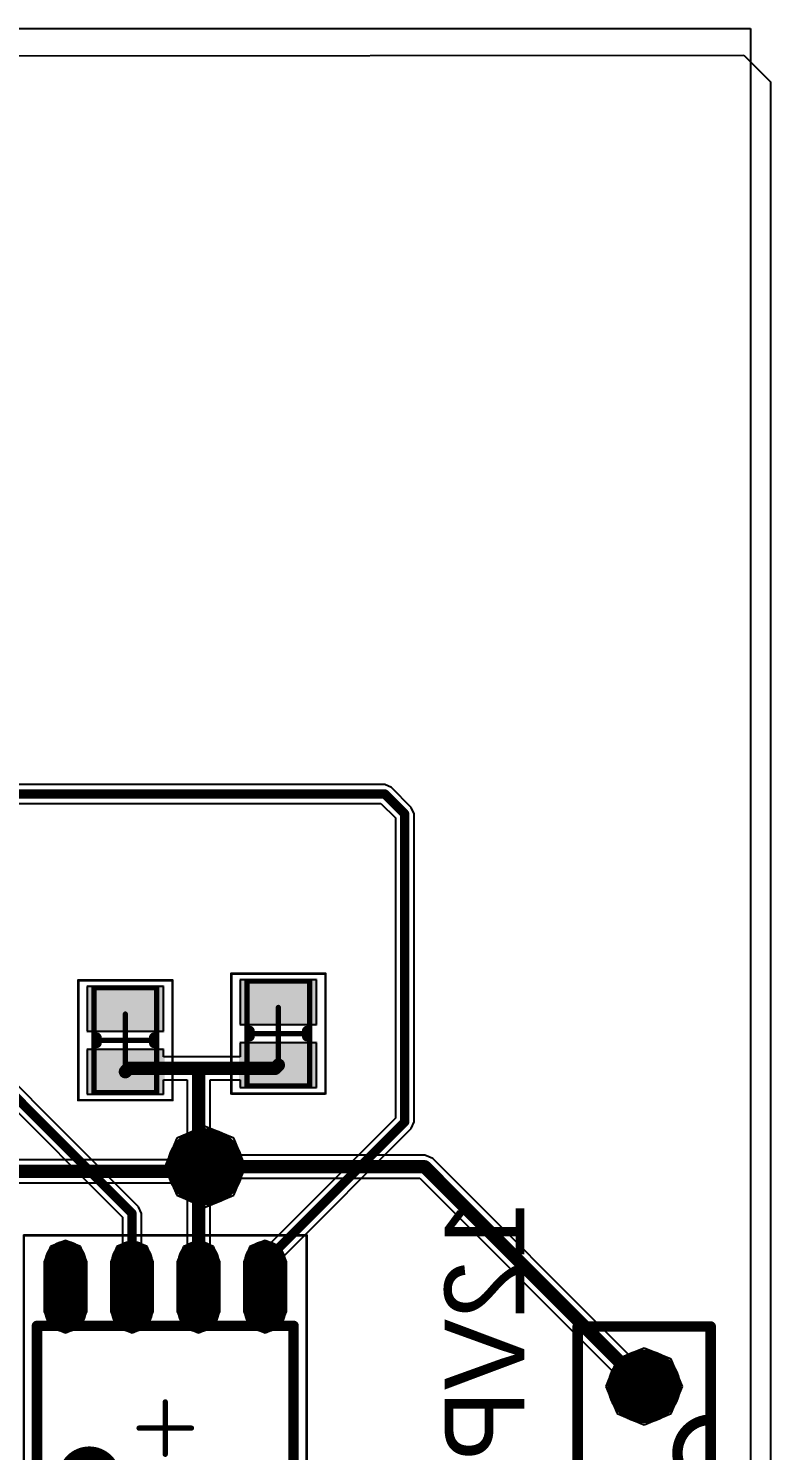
# Model space of a CAD drawing. Header units: millimetres. Extents: x 67 to 176, y 11 to 117.
# Drawn here: x 161.98 to 176.15, y 89.58 to 116.71 of the extents above; entities that cross this region are included whole.
import ezdxf

# ---------------------------------------------------------------- set-up
doc = ezdxf.new("R2010")
doc.units = ezdxf.units.MM
for name, color, linetype in [('BottomLayer', 5, 'Continuous'), ('BottomOverlay', 54, 'Continuous'), ('BottomSolder', 6, 'Continuous'), ('Mechanical13', 56, 'Continuous'), ('Mechanical15', 56, 'Continuous'), ('MultiLayer', 9, 'Continuous'), ('PadHoleLayer', 156, 'Continuous'), ('TopLayer', 1, 'Continuous'), ('TopOverlay', 2, 'Continuous'), ('TopPaste', 8, 'Continuous'), ('TopSolder', 216, 'Continuous'), ('ViaHoleLayer', 16, 'Continuous')]:
    doc.layers.add(name, color=color, linetype=linetype)

# ---------------------------------------------------------------- blocks, each defined once
blk = doc.blocks.new('12VP_____B_2')
at = {"layer": 'BottomLayer', "const_width": 0.6}
blk.add_lwpolyline([(2.24, 0, 1), (2.84, 0, 1)], format="xyb", close=True, dxfattribs=at)
at = {"layer": 'BottomLayer'}
blk.add_solid([(-0.6, -0.6), (0.6, -0.6), (-0.6, 0.6), (0.6, 0.6)], dxfattribs=at)
at = {"layer": 'BottomOverlay', "const_width": 0.2}
for points in [[(-1.016, 1.27), (3.683, 1.27)], [(-1.016, 1.27), (-1.016, -1.27)], [(3.683, 1.27), (3.683, -1.27)], [(-1.016, -1.27), (1.905, -1.27)], [(0.635, -1.27), (3.683, -1.27)]]:
    blk.add_lwpolyline(points, dxfattribs=at)
at = {"layer": 'BottomOverlay', "const_width": 0.1}
for points in [[(-1.066, 1.27, 1), (-0.966, 1.27, 1)], [(-1.066, 1.27, 1), (-0.966, 1.27, 1)], [(3.633, 1.27, 1), (3.733, 1.27, 1)], [(3.633, 1.27, 1), (3.733, 1.27, 1)], [(-1.066, -1.27, 1), (-0.966, -1.27, 1)], [(-1.066, -1.27, 1), (-0.966, -1.27, 1)], [(0.585, -1.27, 1), (0.685, -1.27, 1)], [(0.585, -1.27, 1), (0.685, -1.27, 1)], [(1.855, -1.27, 1), (1.955, -1.27, 1)], [(1.855, -1.27, 1), (1.955, -1.27, 1)], [(3.633, -1.27, 1), (3.733, -1.27, 1)], [(3.633, -1.27, 1), (3.733, -1.27, 1)]]:
    blk.add_lwpolyline(points, format="xyb", close=True, dxfattribs=at)
at = {"layer": 'BottomOverlay', "const_width": 0.2}
blk.add_lwpolyline([(0.635, -1.27, -1), (1.905, -1.27)], format="xyb", dxfattribs=at)
at = {"layer": 'BottomSolder', "const_width": 0.702}
blk.add_lwpolyline([(2.189, 0, 1), (2.891, 0, 1)], format="xyb", close=True, dxfattribs=at)
at = {"layer": 'BottomSolder'}
blk.add_solid([(-0.702, -0.702), (0.702, -0.702), (-0.702, 0.702), (0.702, 0.702)], dxfattribs=at)
at = {"layer": 'MultiLayer', "const_width": 0.6}
blk.add_lwpolyline([(2.24, 0, 1), (2.84, 0, 1)], format="xyb", close=True, dxfattribs=at)
at = {"layer": 'MultiLayer'}
blk.add_solid([(-0.6, -0.6), (0.6, -0.6), (-0.6, 0.6), (0.6, 0.6)], dxfattribs=at)
at = {"layer": 'PadHoleLayer', "const_width": 0.3}
for points in [[(-0.15, 0, 1), (0.15, 0, 1)], [(2.39, 0, 1), (2.69, 0, 1)]]:
    blk.add_lwpolyline(points, format="xyb", close=True, dxfattribs=at)
at = {"layer": 'TopLayer', "const_width": 0.6}
blk.add_lwpolyline([(2.24, 0, 1), (2.84, 0, 1)], format="xyb", close=True, dxfattribs=at)
at = {"layer": 'TopLayer'}
blk.add_solid([(-0.6, -0.6), (0.6, -0.6), (-0.6, 0.6), (0.6, 0.6)], dxfattribs=at)
at = {"layer": 'TopSolder', "const_width": 0.702}
blk.add_lwpolyline([(2.189, 0, 1), (2.891, 0, 1)], format="xyb", close=True, dxfattribs=at)
at = {"layer": 'TopSolder'}
blk.add_solid([(-0.702, -0.702), (0.702, -0.702), (-0.702, 0.702), (0.702, 0.702)], dxfattribs=at)
blk = doc.blocks.new('C___2P__SM127P600_8N_31')
at = {"layer": 'Mechanical13', "const_width": 0.1}
for points in [[(-1, 0.6), (-1, -0.6)], [(-1, 0.6), (1, 0.6)], [(1, 0.6), (1, -0.6)], [(-1, -0.6), (1, -0.6)]]:
    blk.add_lwpolyline(points, dxfattribs=at)
at = {"layer": 'Mechanical13', "const_width": 0.05}
for points in [[(-1.025, 0.6, 1), (-0.975, 0.6, 1)], [(-1.025, 0.6, 1), (-0.975, 0.6, 1)], [(0.975, 0.6, 1), (1.025, 0.6, 1)], [(0.975, 0.6, 1), (1.025, 0.6, 1)], [(-1.025, -0.6, 1), (-0.975, -0.6, 1)], [(-1.025, -0.6, 1), (-0.975, -0.6, 1)], [(0.975, -0.6, 1), (1.025, -0.6, 1)], [(0.975, -0.6, 1), (1.025, -0.6, 1)]]:
    blk.add_lwpolyline(points, format="xyb", close=True, dxfattribs=at)
at = {"layer": 'Mechanical15'}
for points, const_width in [([(-1.143, 0.9), (-1.143, -0.9)], 0.05), ([(-1.143, 0.9), (1.143, 0.9)], 0.05), ([(1.143, 0.9), (1.143, -0.9)], 0.05), ([(0, 0.5), (0, -0.5)], 0.1), ([(-0.5, 0), (0.5, 0)], 0.1), ([(-1.143, -0.9), (1.143, -0.9)], 0.05)]:
    blk.add_lwpolyline(points, dxfattribs=dict(at, const_width=const_width))
for points, const_width in [([(-1.155, 0.9, 1), (-1.131, 0.9, 1)], 0.025), ([(-1.155, 0.9, 1), (-1.131, 0.9, 1)], 0.025), ([(1.131, 0.9, 1), (1.155, 0.9, 1)], 0.025), ([(1.131, 0.9, 1), (1.155, 0.9, 1)], 0.025), ([(-0.025, 0.5, 1), (0.025, 0.5, 1)], 0.05), ([(-0.525, 0, 1), (-0.475, 0, 1)], 0.05), ([(0.475, 0, 1), (0.525, 0, 1)], 0.05), ([(-0.025, -0.5, 1), (0.025, -0.5, 1)], 0.05), ([(-1.155, -0.9, 1), (-1.131, -0.9, 1)], 0.025), ([(-1.155, -0.9, 1), (-1.131, -0.9, 1)], 0.025), ([(1.131, -0.9, 1), (1.155, -0.9, 1)], 0.025), ([(1.131, -0.9, 1), (1.155, -0.9, 1)], 0.025)]:
    blk.add_lwpolyline(points, format="xyb", close=True, dxfattribs=dict(at, const_width=const_width))
at = {"layer": 'TopLayer'}
for points in [[(-0.25, -0.65), (-0.25, 0.65), (-0.95, -0.65), (-0.95, 0.65)], [(0.95, -0.65), (0.95, 0.65), (0.25, -0.65), (0.25, 0.65)]]:
    blk.add_solid(points, dxfattribs=at)
at = {"layer": 'TopOverlay', "const_width": 0.2}
for points in [[(-0.05, 0.55), (0.05, 0.55)], [(-0.05, -0.55), (0.05, -0.55)]]:
    blk.add_lwpolyline(points, dxfattribs=at)
at = {"layer": 'TopOverlay', "const_width": 0.1}
for points in [[(-0.1, 0.55, 1), (0, 0.55, 1)], [(0, 0.55, 1), (0.1, 0.55, 1)], [(-0.1, -0.55, 1), (0, -0.55, 1)], [(0, -0.55, 1), (0.1, -0.55, 1)]]:
    blk.add_lwpolyline(points, format="xyb", close=True, dxfattribs=at)
at = {"layer": 'TopPaste'}
for points in [[(-0.25, -0.65), (-0.25, 0.65), (-0.95, -0.65), (-0.95, 0.65)], [(0.95, -0.65), (0.95, 0.65), (0.25, -0.65), (0.25, 0.65)]]:
    blk.add_solid(points, dxfattribs=at)
at = {"layer": 'TopSolder'}
for points in [[(-0.148, -0.752), (-0.148, 0.752), (-1.052, -0.752), (-1.052, 0.752)], [(1.052, -0.752), (1.052, 0.752), (0.148, -0.752), (0.148, 0.752)]]:
    blk.add_solid(points, dxfattribs=at)
blk = doc.blocks.new('C___2P__SM127P600_8N_35')
at = {"layer": 'Mechanical13', "const_width": 0.1}
for points in [[(-1, 0.6), (-1, -0.6)], [(-1, 0.6), (1, 0.6)], [(1, 0.6), (1, -0.6)], [(-1, -0.6), (1, -0.6)]]:
    blk.add_lwpolyline(points, dxfattribs=at)
at = {"layer": 'Mechanical13', "const_width": 0.05}
for points in [[(-1.025, 0.6, 1), (-0.975, 0.6, 1)], [(-1.025, 0.6, 1), (-0.975, 0.6, 1)], [(0.975, 0.6, 1), (1.025, 0.6, 1)], [(0.975, 0.6, 1), (1.025, 0.6, 1)], [(-1.025, -0.6, 1), (-0.975, -0.6, 1)], [(-1.025, -0.6, 1), (-0.975, -0.6, 1)], [(0.975, -0.6, 1), (1.025, -0.6, 1)], [(0.975, -0.6, 1), (1.025, -0.6, 1)]]:
    blk.add_lwpolyline(points, format="xyb", close=True, dxfattribs=at)
at = {"layer": 'Mechanical15'}
for points, const_width in [([(-1.143, 0.9), (-1.143, -0.9)], 0.05), ([(-1.143, 0.9), (1.143, 0.9)], 0.05), ([(1.143, 0.9), (1.143, -0.9)], 0.05), ([(0, 0.5), (0, -0.5)], 0.1), ([(-0.5, 0), (0.5, 0)], 0.1), ([(-1.143, -0.9), (1.143, -0.9)], 0.05)]:
    blk.add_lwpolyline(points, dxfattribs=dict(at, const_width=const_width))
for points, const_width in [([(-1.155, 0.9, 1), (-1.131, 0.9, 1)], 0.025), ([(-1.155, 0.9, 1), (-1.131, 0.9, 1)], 0.025), ([(1.131, 0.9, 1), (1.155, 0.9, 1)], 0.025), ([(1.131, 0.9, 1), (1.155, 0.9, 1)], 0.025), ([(-0.025, 0.5, 1), (0.025, 0.5, 1)], 0.05), ([(-0.525, 0, 1), (-0.475, 0, 1)], 0.05), ([(0.475, 0, 1), (0.525, 0, 1)], 0.05), ([(-0.025, -0.5, 1), (0.025, -0.5, 1)], 0.05), ([(-1.155, -0.9, 1), (-1.131, -0.9, 1)], 0.025), ([(-1.155, -0.9, 1), (-1.131, -0.9, 1)], 0.025), ([(1.131, -0.9, 1), (1.155, -0.9, 1)], 0.025), ([(1.131, -0.9, 1), (1.155, -0.9, 1)], 0.025)]:
    blk.add_lwpolyline(points, format="xyb", close=True, dxfattribs=dict(at, const_width=const_width))
at = {"layer": 'TopLayer'}
for points in [[(-0.25, -0.65), (-0.25, 0.65), (-0.95, -0.65), (-0.95, 0.65)], [(0.95, -0.65), (0.95, 0.65), (0.25, -0.65), (0.25, 0.65)]]:
    blk.add_solid(points, dxfattribs=at)
at = {"layer": 'TopOverlay', "const_width": 0.2}
for points in [[(-0.05, 0.55), (0.05, 0.55)], [(-0.05, -0.55), (0.05, -0.55)]]:
    blk.add_lwpolyline(points, dxfattribs=at)
at = {"layer": 'TopOverlay', "const_width": 0.1}
for points in [[(-0.1, 0.55, 1), (0, 0.55, 1)], [(0, 0.55, 1), (0.1, 0.55, 1)], [(-0.1, -0.55, 1), (0, -0.55, 1)], [(0, -0.55, 1), (0.1, -0.55, 1)]]:
    blk.add_lwpolyline(points, format="xyb", close=True, dxfattribs=at)
at = {"layer": 'TopPaste'}
for points in [[(-0.25, -0.65), (-0.25, 0.65), (-0.95, -0.65), (-0.95, 0.65)], [(0.95, -0.65), (0.95, 0.65), (0.25, -0.65), (0.25, 0.65)]]:
    blk.add_solid(points, dxfattribs=at)
at = {"layer": 'TopSolder'}
for points in [[(-0.148, -0.752), (-0.148, 0.752), (-1.052, -0.752), (-1.052, 0.752)], [(1.052, -0.752), (1.052, 0.752), (0.148, -0.752), (0.148, 0.752)]]:
    blk.add_solid(points, dxfattribs=at)
blk = doc.blocks.new('TC4428_72')
at = {"layer": 'Mechanical13', "const_width": 0.1}
for points in [[(-1.95, 2.45), (1.95, 2.45)], [(-1.95, 2.45), (-1.95, -2.45)], [(1.95, 2.45), (1.95, -2.45)], [(-1.95, -2.45), (1.95, -2.45)]]:
    blk.add_lwpolyline(points, dxfattribs=at)
at = {"layer": 'Mechanical13'}
for points, const_width in [([(-1.975, 2.45, 1), (-1.925, 2.45, 1)], 0.05), ([(-1.975, 2.45, 1), (-1.925, 2.45, 1)], 0.05), ([(1.925, 2.45, 1), (1.975, 2.45, 1)], 0.05), ([(1.925, 2.45, 1), (1.975, 2.45, 1)], 0.05), ([(-0.55, 1.55, 1), (-1.55, 1.55, 1)], 0.1), ([(-1.575, 1.55, 1), (-1.525, 1.55, 1)], 0.05), ([(-0.575, 1.55, 1), (-0.525, 1.55, 1)], 0.05), ([(-1.975, -2.45, 1), (-1.925, -2.45, 1)], 0.05), ([(-1.975, -2.45, 1), (-1.925, -2.45, 1)], 0.05), ([(1.925, -2.45, 1), (1.975, -2.45, 1)], 0.05), ([(1.925, -2.45, 1), (1.975, -2.45, 1)], 0.05)]:
    blk.add_lwpolyline(points, format="xyb", close=True, dxfattribs=dict(at, const_width=const_width))
at = {"layer": 'Mechanical15'}
for points, const_width in [([(-3.675, 2.7), (3.675, 2.7)], 0.05), ([(-3.675, 2.7), (-3.675, -2.7)], 0.05), ([(3.675, 2.7), (3.675, -2.7)], 0.05), ([(0, 0.5), (0, -0.5)], 0.1), ([(-0.5, 0), (0.5, 0)], 0.1), ([(-3.675, -2.7), (3.675, -2.7)], 0.05)]:
    blk.add_lwpolyline(points, dxfattribs=dict(at, const_width=const_width))
for points, const_width in [([(-3.687, 2.7, 1), (-3.662, 2.7, 1)], 0.025), ([(-3.687, 2.7, 1), (-3.662, 2.7, 1)], 0.025), ([(3.663, 2.7, 1), (3.688, 2.7, 1)], 0.025), ([(3.663, 2.7, 1), (3.688, 2.7, 1)], 0.025), ([(-0.025, 0.5, 1), (0.025, 0.5, 1)], 0.05), ([(-0.525, 0, 1), (-0.475, 0, 1)], 0.05), ([(0.475, 0, 1), (0.525, 0, 1)], 0.05), ([(-0.025, -0.5, 1), (0.025, -0.5, 1)], 0.05), ([(-3.687, -2.7, 1), (-3.662, -2.7, 1)], 0.025), ([(-3.687, -2.7, 1), (-3.662, -2.7, 1)], 0.025), ([(3.663, -2.7, 1), (3.688, -2.7, 1)], 0.025), ([(3.663, -2.7, 1), (3.688, -2.7, 1)], 0.025)]:
    blk.add_lwpolyline(points, format="xyb", close=True, dxfattribs=dict(at, const_width=const_width))
at = {"layer": 'TopLayer', "const_width": 0.6}
for points in [[(-3.175, 1.905), (-2.225, 1.905)], [(2.225, 1.905), (3.175, 1.905)], [(-3.175, 0.635), (-2.225, 0.635)], [(2.225, 0.635), (3.175, 0.635)], [(-3.175, -0.635), (-2.225, -0.635)], [(2.225, -0.635), (3.175, -0.635)], [(-3.175, -1.905), (-2.225, -1.905)], [(2.225, -1.905), (3.175, -1.905)]]:
    blk.add_lwpolyline(points, dxfattribs=at)
at = {"layer": 'TopLayer', "const_width": 0.3}
for points in [[(-3.325, 1.905, 1), (-3.025, 1.905, 1)], [(-2.375, 1.905, 1), (-2.075, 1.905, 1)], [(2.075, 1.905, 1), (2.375, 1.905, 1)], [(3.025, 1.905, 1), (3.325, 1.905, 1)], [(-3.325, 0.635, 1), (-3.025, 0.635, 1)], [(-2.375, 0.635, 1), (-2.075, 0.635, 1)], [(2.075, 0.635, 1), (2.375, 0.635, 1)], [(3.025, 0.635, 1), (3.325, 0.635, 1)], [(-3.325, -0.635, 1), (-3.025, -0.635, 1)], [(-2.375, -0.635, 1), (-2.075, -0.635, 1)], [(2.075, -0.635, 1), (2.375, -0.635, 1)], [(3.025, -0.635, 1), (3.325, -0.635, 1)], [(-3.325, -1.905, 1), (-3.025, -1.905, 1)], [(-2.375, -1.905, 1), (-2.075, -1.905, 1)], [(2.075, -1.905, 1), (2.375, -1.905, 1)], [(3.025, -1.905, 1), (3.325, -1.905, 1)]]:
    blk.add_lwpolyline(points, format="xyb", close=True, dxfattribs=at)
at = {"layer": 'TopOverlay'}
for points, const_width in [([(-2.575, 2.755, 1), (-2.825, 2.755, 1)], 0.25), ([(-2.887, 2.755, 1), (-2.763, 2.755, 1)], 0.125), ([(-2.637, 2.755, 1), (-2.512, 2.755, 1)], 0.125), ([(-2, 2.45, 1), (-1.9, 2.45, 1)], 0.1), ([(-2, 2.45, 1), (-1.9, 2.45, 1)], 0.1), ([(1.9, 2.45, 1), (2, 2.45, 1)], 0.1), ([(1.9, 2.45, 1), (2, 2.45, 1)], 0.1), ([(-0.65, 1.45, 1), (-1.25, 1.45, 1)], 0.6), ([(-1.4, 1.45, 1), (-1.1, 1.45, 1)], 0.3), ([(-0.8, 1.45, 1), (-0.5, 1.45, 1)], 0.3), ([(-2, -2.45, 1), (-1.9, -2.45, 1)], 0.1), ([(-2, -2.45, 1), (-1.9, -2.45, 1)], 0.1), ([(1.9, -2.45, 1), (2, -2.45, 1)], 0.1), ([(1.9, -2.45, 1), (2, -2.45, 1)], 0.1)]:
    blk.add_lwpolyline(points, format="xyb", close=True, dxfattribs=dict(at, const_width=const_width))
at = {"layer": 'TopOverlay', "const_width": 0.2}
for points in [[(-1.95, 2.45), (1.95, 2.45)], [(-1.95, 2.45), (-1.95, -2.45)], [(1.95, 2.45), (1.95, -2.45)], [(-1.95, -2.45), (1.95, -2.45)]]:
    blk.add_lwpolyline(points, dxfattribs=at)
at = {"layer": 'TopPaste', "const_width": 0.6}
for points in [[(-3.175, 1.905), (-2.225, 1.905)], [(2.225, 1.905), (3.175, 1.905)], [(-3.175, 0.635), (-2.225, 0.635)], [(2.225, 0.635), (3.175, 0.635)], [(-3.175, -0.635), (-2.225, -0.635)], [(2.225, -0.635), (3.175, -0.635)], [(-3.175, -1.905), (-2.225, -1.905)], [(2.225, -1.905), (3.175, -1.905)]]:
    blk.add_lwpolyline(points, dxfattribs=at)
at = {"layer": 'TopPaste', "const_width": 0.3}
for points in [[(-3.325, 1.905, 1), (-3.025, 1.905, 1)], [(-2.375, 1.905, 1), (-2.075, 1.905, 1)], [(2.075, 1.905, 1), (2.375, 1.905, 1)], [(3.025, 1.905, 1), (3.325, 1.905, 1)], [(-3.325, 0.635, 1), (-3.025, 0.635, 1)], [(-2.375, 0.635, 1), (-2.075, 0.635, 1)], [(2.075, 0.635, 1), (2.375, 0.635, 1)], [(3.025, 0.635, 1), (3.325, 0.635, 1)], [(-3.325, -0.635, 1), (-3.025, -0.635, 1)], [(-2.375, -0.635, 1), (-2.075, -0.635, 1)], [(2.075, -0.635, 1), (2.375, -0.635, 1)], [(3.025, -0.635, 1), (3.325, -0.635, 1)], [(-3.325, -1.905, 1), (-3.025, -1.905, 1)], [(-2.375, -1.905, 1), (-2.075, -1.905, 1)], [(2.075, -1.905, 1), (2.375, -1.905, 1)], [(3.025, -1.905, 1), (3.325, -1.905, 1)]]:
    blk.add_lwpolyline(points, format="xyb", close=True, dxfattribs=at)
at = {"layer": 'TopSolder', "const_width": 0.803}
for points in [[(-3.175, 1.905), (-2.225, 1.905)], [(2.225, 1.905), (3.175, 1.905)], [(-3.175, 0.635), (-2.225, 0.635)], [(2.225, 0.635), (3.175, 0.635)], [(-3.175, -0.635), (-2.225, -0.635)], [(2.225, -0.635), (3.175, -0.635)], [(-3.175, -1.905), (-2.225, -1.905)], [(2.225, -1.905), (3.175, -1.905)]]:
    blk.add_lwpolyline(points, dxfattribs=at)
at = {"layer": 'TopSolder', "const_width": 0.402}
for points in [[(-3.376, 1.905, 1), (-2.974, 1.905, 1)], [(-2.426, 1.905, 1), (-2.024, 1.905, 1)], [(2.024, 1.905, 1), (2.426, 1.905, 1)], [(2.974, 1.905, 1), (3.376, 1.905, 1)], [(-3.376, 0.635, 1), (-2.974, 0.635, 1)], [(-2.426, 0.635, 1), (-2.024, 0.635, 1)], [(2.024, 0.635, 1), (2.426, 0.635, 1)], [(2.974, 0.635, 1), (3.376, 0.635, 1)], [(-3.376, -0.635, 1), (-2.974, -0.635, 1)], [(-2.426, -0.635, 1), (-2.024, -0.635, 1)], [(2.024, -0.635, 1), (2.426, -0.635, 1)], [(2.974, -0.635, 1), (3.376, -0.635, 1)], [(-3.376, -1.905, 1), (-2.974, -1.905, 1)], [(-2.426, -1.905, 1), (-2.024, -1.905, 1)], [(2.024, -1.905, 1), (2.426, -1.905, 1)], [(2.974, -1.905, 1), (3.376, -1.905, 1)]]:
    blk.add_lwpolyline(points, format="xyb", close=True, dxfattribs=at)

msp = doc.modelspace()

# ---------------------------------------------------------------- linework, layer by layer
at = {"layer": 'BottomLayer'}
for p, q in [((66.929, 116.078), (175.641, 116.205)), ((175.641, 116.205), (176.149, 115.697)), ((176.149, 115.697), (176.149, 11.303)), ((164.81, 95.54), (164.639, 95.129)), ((165.354, 95.766), (164.81, 95.54)), ((165.898, 95.54), (165.354, 95.766)), ((166.033, 95.216), (165.898, 95.54)), ((164.639, 95.129), (157.742, 95.129)), ((169.545, 95.216), (166.033, 95.216)), ((169.701, 95.152), (169.545, 95.216)), ((173.438, 91.414), (169.701, 95.152)), ((157.814, 94.69), (164.711, 94.69)), ((164.711, 94.69), (164.81, 94.452)), ((165.898, 94.452), (166.033, 94.776)), ((166.033, 94.776), (169.454, 94.776)), ((169.454, 94.776), (173.127, 91.103)), ((164.81, 94.452), (165.354, 94.226)), ((165.354, 94.226), (165.898, 94.452)), ((173.736, 91.537), (173.438, 91.414)), ((174.254, 91.323), (173.736, 91.537)), ((174.468, 90.805), (174.254, 91.323)), ((173.127, 91.103), (173.004, 90.805)), ((173.004, 90.805), (173.218, 90.287)), ((174.254, 90.287), (174.468, 90.805)), ((173.218, 90.287), (173.736, 90.073)), ((173.736, 90.073), (174.254, 90.287))]:
    msp.add_line(p, q, dxfattribs=at)
for points, const_width in [([(165.036, 94.996, 1), (165.672, 94.996, 1)], 0.635), ([(165.204, 94.91, 1), (165.331, 94.91, 1)], 0.127), ([(165.204, 94.91, 1), (165.331, 94.91, 1)], 0.127), ([(165.291, 94.996, 1), (165.417, 94.996, 1)], 0.127), ([(165.291, 94.996, 1), (165.417, 94.996, 1)], 0.127), ([(169.482, 94.996, 1), (169.608, 94.996, 1)], 0.127), ([(169.482, 94.996, 1), (169.608, 94.996, 1)], 0.127), ([(173.673, 90.805, 1), (173.799, 90.805, 1)], 0.127)]:
    msp.add_lwpolyline(points, format="xyb", close=True, dxfattribs=dict(at, const_width=const_width))
at = {"layer": 'BottomLayer', "const_width": 0.254}
for points in [[(157.185, 94.91), (165.268, 94.91)], [(165.268, 94.91), (165.354, 94.996)], [(165.354, 94.996), (169.545, 94.996)], [(169.545, 94.996), (173.736, 90.805)]]:
    msp.add_lwpolyline(points, dxfattribs=at)
at = {"layer": 'BottomSolder', "const_width": 0.737}
msp.add_lwpolyline([(164.986, 94.996, 1), (165.722, 94.996, 1)], format="xyb", close=True, dxfattribs=at)
at = {"layer": 'MultiLayer', "const_width": 0.635}
msp.add_lwpolyline([(165.036, 94.996, 1), (165.672, 94.996, 1)], format="xyb", close=True, dxfattribs=at)
at = {"layer": 'TopLayer'}
for p, q in [((67.564, 116.713), (175.768, 116.713)), ((175.768, 116.713), (175.768, 11.303)), ((168.783, 102.287), (156.792, 102.287)), ((168.909, 102.234), (168.783, 102.287)), ((169.29, 101.853), (168.909, 102.234)), ((156.718, 101.929), (168.709, 101.929)), ((168.709, 101.929), (168.985, 101.653)), ((169.343, 101.727), (169.29, 101.853)), ((168.985, 101.653), (168.985, 95.926)), ((169.343, 95.852), (169.343, 101.727)), ((167.477, 98.562), (166.025, 98.562)), ((166.025, 98.562), (166.025, 97.71)), ((167.477, 97.71), (167.477, 98.562)), ((164.556, 98.435), (163.104, 98.435)), ((163.104, 98.435), (163.104, 97.583)), ((164.556, 97.583), (164.556, 98.435)), ((166.025, 97.71), (167.477, 97.71)), ((163.104, 97.583), (164.556, 97.583)), ((164.083, 94.233), (161.088, 97.229)), ((164.556, 97.235), (163.104, 97.235)), ((163.104, 97.235), (163.104, 96.383)), ((164.556, 97.092), (164.556, 97.235)), ((167.477, 97.362), (166.025, 97.362)), ((166.025, 97.362), (166.025, 97.092)), ((167.477, 96.51), (167.477, 97.362)), ((160.783, 97.029), (163.778, 94.033)), ((166.025, 97.092), (164.556, 97.092)), ((164.556, 96.383), (164.556, 96.653)), ((164.556, 96.653), (165.007, 96.653)), ((165.007, 96.653), (165.007, 95.622)), ((165.447, 95.727), (165.447, 96.653)), ((165.447, 96.653), (166.025, 96.653)), ((166.025, 96.653), (166.025, 96.51)), ((163.104, 96.383), (164.556, 96.383)), ((166.025, 96.51), (167.477, 96.51)), ((168.985, 95.926), (166.606, 93.547)), ((169.29, 95.726), (169.343, 95.852)), ((164.81, 95.54), (164.584, 94.996)), ((165.007, 95.622), (164.81, 95.54)), ((165.898, 95.54), (165.447, 95.727)), ((166.124, 94.996), (165.898, 95.54)), ((166.859, 93.294), (169.29, 95.726)), ((164.584, 94.996), (164.81, 94.452)), ((165.898, 94.452), (166.124, 94.996)), ((164.81, 94.452), (165.007, 94.37)), ((165.447, 94.265), (165.898, 94.452)), ((164.136, 94.107), (164.083, 94.233)), ((165.007, 94.37), (165.007, 93.501)), ((165.447, 93.501), (165.447, 94.265)), ((163.778, 94.033), (163.778, 93.518)), ((164.136, 93.518), (164.136, 94.107)), ((162.399, 93.473), (162.28, 93.185)), ((162.687, 93.592), (162.399, 93.473)), ((162.975, 93.473), (162.687, 93.592)), ((163.094, 93.185), (162.975, 93.473)), ((163.669, 93.473), (163.55, 93.185)), ((163.778, 93.518), (163.669, 93.473)), ((164.245, 93.473), (164.136, 93.518)), ((164.364, 93.185), (164.245, 93.473)), ((164.939, 93.473), (164.82, 93.185)), ((165.007, 93.501), (164.939, 93.473)), ((165.515, 93.473), (165.447, 93.501)), ((165.634, 93.185), (165.515, 93.473)), ((166.209, 93.473), (166.09, 93.185)), ((166.497, 93.592), (166.209, 93.473)), ((166.606, 93.547), (166.497, 93.592)), ((162.28, 93.185), (162.28, 92.235)), ((163.094, 92.235), (163.094, 93.185)), ((163.55, 93.185), (163.55, 92.235)), ((164.364, 92.235), (164.364, 93.185)), ((164.82, 93.185), (164.82, 92.235)), ((165.634, 92.235), (165.634, 93.185)), ((166.09, 93.185), (166.09, 92.235)), ((166.904, 93.185), (166.859, 93.294)), ((166.904, 92.235), (166.904, 93.185)), ((162.28, 92.235), (162.399, 91.947)), ((162.975, 91.947), (163.094, 92.235)), ((163.55, 92.235), (163.669, 91.947)), ((164.245, 91.947), (164.364, 92.235)), ((164.82, 92.235), (164.939, 91.947)), ((165.515, 91.947), (165.634, 92.235)), ((166.09, 92.235), (166.209, 91.947)), ((166.785, 91.947), (166.904, 92.235)), ((162.399, 91.947), (162.687, 91.828)), ((162.687, 91.828), (162.975, 91.947)), ((163.669, 91.947), (163.957, 91.828)), ((163.957, 91.828), (164.245, 91.947)), ((164.939, 91.947), (165.227, 91.828)), ((165.227, 91.828), (165.515, 91.947)), ((166.209, 91.947), (166.497, 91.828)), ((166.497, 91.828), (166.785, 91.947)), ((173.736, 91.537), (173.218, 91.323)), ((174.254, 91.323), (173.736, 91.537)), ((173.218, 91.323), (173.004, 90.805)), ((174.468, 90.805), (174.254, 91.323)), ((173.004, 90.805), (173.218, 90.287)), ((174.254, 90.287), (174.468, 90.805)), ((173.218, 90.287), (173.736, 90.073)), ((173.736, 90.073), (174.254, 90.287))]:
    msp.add_line(p, q, dxfattribs=at)
for points, const_width in [([(156.718, 102.108), (168.783, 102.108)], 0.178), ([(168.783, 102.108), (169.164, 101.727)], 0.178), ([(169.164, 95.852), (169.164, 101.727)], 0.178), ([(160.909, 97.155), (163.957, 94.107)], 0.178), ([(163.83, 96.809), (163.893, 96.873)], 0.254), ([(163.893, 96.873), (166.688, 96.873)], 0.254), ([(165.227, 92.71), (165.227, 96.809)], 0.254), ([(166.688, 96.873), (166.751, 96.936)], 0.254), ([(166.497, 93.185), (169.164, 95.852)], 0.178), ([(163.957, 92.71), (163.957, 94.107)], 0.178), ([(166.497, 92.71), (166.497, 93.185)], 0.178)]:
    msp.add_lwpolyline(points, dxfattribs=dict(at, const_width=const_width))
for points, const_width in [([(168.739, 102.108, 1), (168.827, 102.108, 1)], 0.0889), ([(168.739, 102.108, 1), (168.827, 102.108, 1)], 0.0889), ([(169.12, 101.727, 1), (169.208, 101.727, 1)], 0.0889), ([(169.12, 101.727, 1), (169.208, 101.727, 1)], 0.0889), ([(163.767, 96.809, 1), (163.893, 96.809, 1)], 0.127), ([(163.83, 96.873, 1), (163.957, 96.873, 1)], 0.127), ([(163.83, 96.873, 1), (163.957, 96.873, 1)], 0.127), ([(165.163, 96.809, 1), (165.291, 96.809, 1)], 0.127), ([(166.624, 96.873, 1), (166.751, 96.873, 1)], 0.127), ([(166.624, 96.873, 1), (166.751, 96.873, 1)], 0.127), ([(166.688, 96.936, 1), (166.815, 96.936, 1)], 0.127), ([(169.12, 95.852, 1), (169.208, 95.852, 1)], 0.0889), ([(169.12, 95.852, 1), (169.208, 95.852, 1)], 0.0889), ([(165.036, 94.996, 1), (165.672, 94.996, 1)], 0.635), ([(163.913, 94.107, 1), (164.001, 94.107, 1)], 0.0889), ([(163.913, 94.107, 1), (164.001, 94.107, 1)], 0.0889), ([(166.453, 93.185, 1), (166.541, 93.185, 1)], 0.0889), ([(166.453, 93.185, 1), (166.541, 93.185, 1)], 0.0889), ([(163.913, 92.71, 1), (164.001, 92.71, 1)], 0.0889), ([(165.163, 92.71, 1), (165.291, 92.71, 1)], 0.127), ([(166.453, 92.71, 1), (166.541, 92.71, 1)], 0.0889)]:
    msp.add_lwpolyline(points, format="xyb", close=True, dxfattribs=dict(at, const_width=const_width))
at = {"layer": 'TopSolder', "const_width": 0.737}
msp.add_lwpolyline([(164.986, 94.996, 1), (165.722, 94.996, 1)], format="xyb", close=True, dxfattribs=at)
at = {"layer": 'ViaHoleLayer', "const_width": 0.356}
msp.add_lwpolyline([(165.176, 94.996, 1), (165.532, 94.996, 1)], format="xyb", close=True, dxfattribs=at)

# ---------------------------------------------------------------- block references
at = {"rotation": 90}
for name, p in [('C___2P__SM127P600_8N_35', (163.83, 97.409)), ('C___2P__SM127P600_8N_31', (166.751, 97.536)), ('TC4428_72', (164.592, 90.01)), ('12VP_____B_2', (173.736, 88.265))]:
    msp.add_blockref(name, p, dxfattribs=at)

# ---------------------------------------------------------------- texts
at = {"layer": 'BottomOverlay', "text_generation_flag": 2}
msp.add_text('12VPower', height=1.524, rotation=90, dxfattribs=at).set_placement((171.45, 94.361))

doc.saveas('drawing.dxf')
